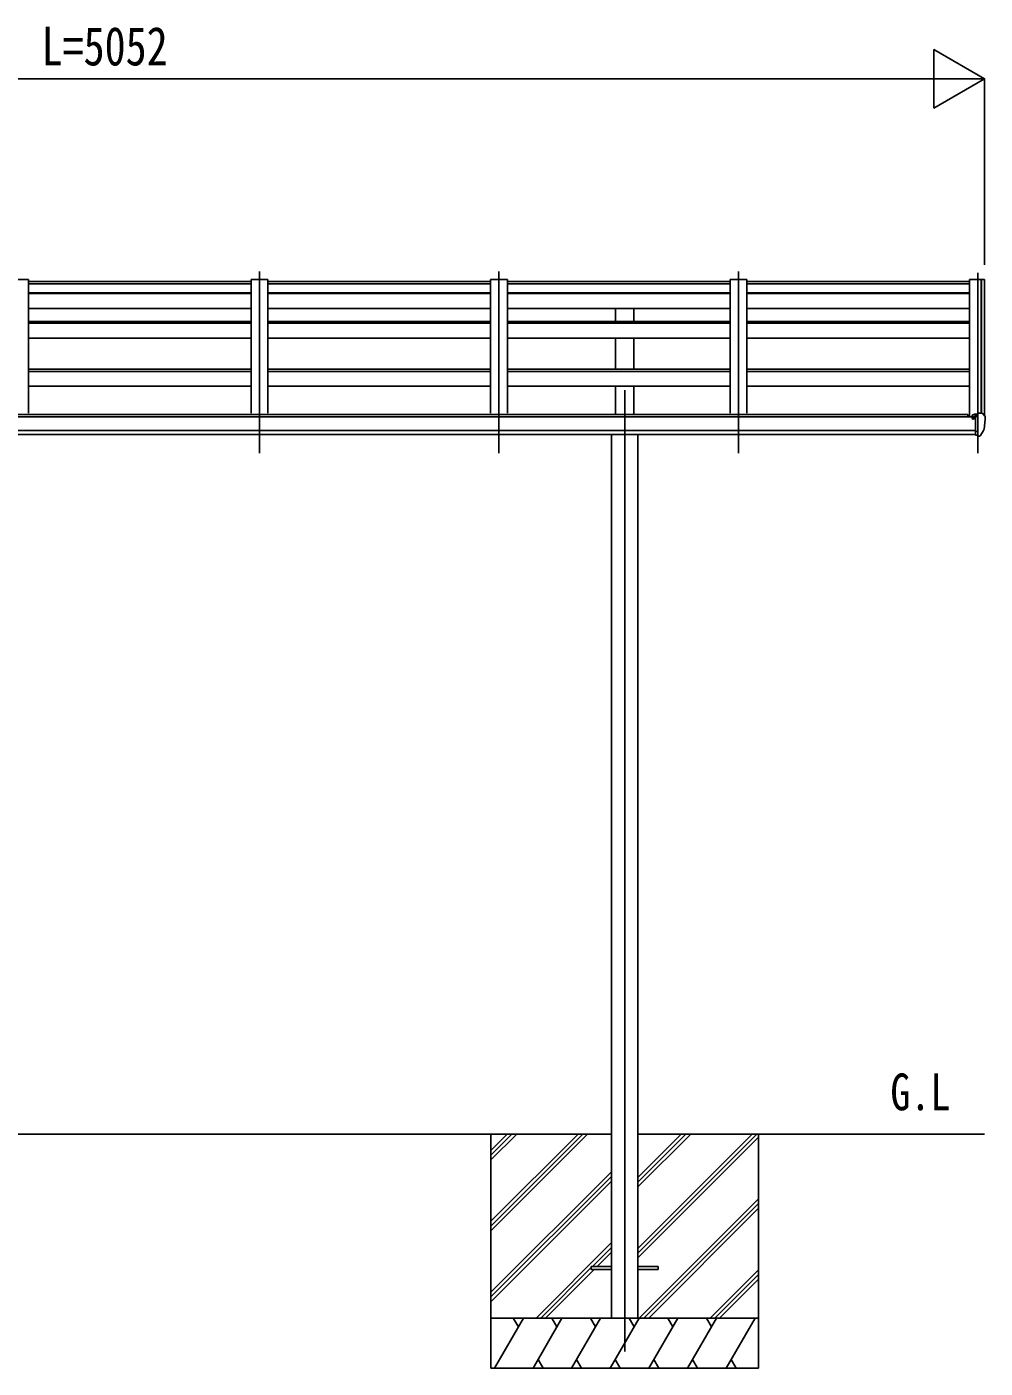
# Model space of a CAD drawing. Units: millimetres, scale not verified. Extents: x -14718 to 14718, y -10395 to 10395.
# Drawn here: x -133 to 2733, y -5038 to -1026 of the extents above; entities that cross this region are included whole.
import ezdxf
from ezdxf.enums import TextEntityAlignment as Align

# ---------------------------------------------------------------- set-up
doc = ezdxf.new("R2010")
doc.units = ezdxf.units.MM
doc.header["$LTSCALE"] = 40
for name, color, linetype in [('0-2_USER1', 3, 'Continuous'), ('0-4_YKK_12', 2, 'Continuous'), ('0-5_YKK_13', 4, 'Continuous'), ('0-6_YKK_A1', 4, 'Continuous'), ('0-7_YKK_D', 6, 'Continuous')]:
    doc.layers.add(name, color=color, linetype=linetype)
doc.styles.add('ＭＳ ゴシック', font='')
doc.styles.get('ＭＳ ゴシック').set_extended_font_data('MS Gothic')

msp = doc.modelspace()

# ---------------------------------------------------------------- linework, layer by layer
at = {"layer": '0-4_YKK_12'}
for p, q in [((563.26, -2300.91), (563.26, -1757.06)), ((1279.26, -2300.91), (1279.26, -1757.06)), ((1995.26, -2300.91), (1995.26, -1757.06)), ((2711.26, -1761.04), (2711.26, -2300.91)), ((1655.26, -2112.1), (1655.26, -4987.33))]:
    msp.add_line(p, q, dxfattribs=at)
at = {"layer": '0-5_YKK_13'}
for p, q in [((538.26, -1787.27), (-127.74, -1787.27)), ((1254.26, -1787.27), (588.26, -1787.27)), ((1970.26, -1787.27), (1304.26, -1787.27)), ((2686.26, -1787.27), (2020.26, -1787.27)), ((2694.76, -2187.43), (2694.76, -2191.76)), ((2709.76, -2186.26), (2695.76, -2186.32)), ((2699.26, -2186.31), (2699.26, -2184.41)), ((2699.76, -2196.49), (2699.46, -2196.49)), ((2700.29, -2196.49), (2699.76, -2196.49)), ((2700.09, -2183.99), (2709.76, -2183.27)), ((2704.76, -2191.31), (2711.26, -2190.91)), ((2709.76, -2182.49), (2711.26, -2182.49)), ((2709.76, -2182.49), (2709.76, -2188.66)), ((2711.26, -2250.08), (2711.26, -2181.58)), ((2726.35, -2182.15), (2730.42, -2187.95)), ((2733.26, -2190.95), (2733.26, -2191.58)), ((2718.88, -2248.27), (2728.63, -2232.89)), ((2704.76, -2246.88), (2710.26, -2246.88)), ((2710.76, -2247.88), (2710.26, -2246.88)), ((2711.26, -2247.88), (2710.76, -2247.88)), ((2712.76, -2249.99), (2711.26, -2250.08)), ((2712.76, -2249.99), (2716.47, -2249.76)), ((1555.26, -4732.99), (1615.76, -4732.99)), ((1555.26, -4732.99), (1555.26, -4741.99)), ((1694.76, -4732.99), (1755.26, -4732.99)), ((1755.26, -4732.99), (1755.26, -4741.99)), ((1555.26, -4741.99), (1615.76, -4741.99)), ((1694.76, -4741.99), (1755.26, -4741.99))]:
    msp.add_line(p, q, dxfattribs=at)
for points in [[(2694.76, -2194.88), (2694.76, -2196.49), (2694.29, -2196.49)], [(2699.46, -2195.31), (2699.46, -2196.49), (2694.76, -2196.49)], [(2700.09, -2183.99), (2699.92, -2184.01), (2699.76, -2184.04), (2699.62, -2184.09), (2699.49, -2184.14), (2699.39, -2184.2), (2699.32, -2184.27), (2699.27, -2184.34), (2699.26, -2184.41)], [(2704.76, -2246.88), (2704.76, -2188.66), (2709.76, -2188.66)], [(2711.26, -2181.58), (2723.26, -2181.58), (2725.59, -2181.72)], [(2711.26, -2236.19), (2708.1, -2235.78), (2704.76, -2235.35)]]:
    msp.add_lwpolyline(points, dxfattribs=at)
for centre, radius, start, end in [((2697.26, -2196.49), 2.5, 28.35764, 180), ((2697.26, -2196.49), 2.5, 0, 28.35764), ((2725.53, -2182.72), 1, 35, 86.5), ((2540.77, -2191.58), 192.49, 347.8767, 359.9992), ((2730.26, -2190.95), 3, 0, 87), ((2726.03, -2231.39), 3, 330, 348.16652), ((2716.28, -2246.77), 3, 273.5, 330)]:
    msp.add_arc(centre, radius, start, end, dxfattribs=at)
msp.add_ellipse((2695.76, -2187.42), major_axis=(0.02, 1.1), ratio=0.906239, start_param=0.0206394, end_param=1.5914357, dxfattribs=at)
at = {"layer": '0-6_YKK_A1'}
for p, q in [((-127.74, -1781.78), (-177.74, -1781.78)), ((-127.74, -1781.78), (-127.74, -2181.36)), ((-127.74, -1794.18), (538.26, -1794.18)), ((538.26, -1781.78), (538.26, -2181.36)), ((588.26, -1781.78), (538.26, -1781.78)), ((588.26, -1781.78), (588.26, -2181.36)), ((588.26, -1794.18), (1254.26, -1794.18)), ((1254.26, -1781.78), (1254.26, -2181.36)), ((1304.26, -1781.78), (1254.26, -1781.78)), ((1304.26, -1781.78), (1304.26, -2181.36)), ((1304.26, -1794.18), (1970.26, -1794.18)), ((1970.26, -1781.78), (1970.26, -2181.36)), ((2020.26, -1781.78), (1970.26, -1781.78)), ((2020.26, -1781.78), (2020.26, -2181.36)), ((2020.26, -1794.18), (2686.26, -1794.18)), ((2686.26, -1781.18), (2686.26, -2191.76)), ((2722.18, -1781.38), (2721.56, -1783)), ((2722.26, -1781.27), (2722.26, -2181.58)), ((2730.31, -1781.6), (2722.48, -1781.19)), ((2731.25, -1782.49), (2731.26, -2188.12)), ((-127.74, -1820.9), (538.26, -1820.9)), ((-127.74, -1823.74), (538.26, -1823.74)), ((588.26, -1820.9), (1254.26, -1820.9)), ((588.26, -1823.74), (1254.26, -1823.74)), ((1304.26, -1820.9), (1970.26, -1820.9)), ((1304.26, -1823.74), (1970.26, -1823.74)), ((2020.26, -1820.9), (2686.26, -1820.9)), ((2020.26, -1823.74), (2686.26, -1823.74)), ((-127.74, -1868.48), (538.26, -1868.48)), ((588.26, -1868.48), (1254.26, -1868.48)), ((1304.26, -1868.48), (1970.26, -1868.48)), ((1627.76, -1907.17), (1627.76, -1868.48)), ((1682.76, -1907.17), (1682.76, -1868.48)), ((2020.26, -1868.48), (2686.26, -1868.48)), ((-127.74, -1907.17), (538.26, -1907.17)), ((-127.74, -1912.45), (538.26, -1912.45)), ((588.26, -1907.17), (1254.26, -1907.17)), ((588.26, -1912.45), (1254.26, -1912.45)), ((1304.26, -1907.17), (1970.26, -1907.17)), ((1304.26, -1912.45), (1970.26, -1912.45)), ((2020.26, -1907.17), (2686.26, -1907.17)), ((2020.26, -1912.45), (2686.26, -1912.45)), ((-127.74, -1956.54), (538.26, -1956.54)), ((588.26, -1956.54), (1254.26, -1956.54)), ((1304.26, -1956.54), (1970.26, -1956.54)), ((1627.76, -2050.09), (1627.76, -1956.54)), ((1682.76, -2050.09), (1682.76, -1956.54)), ((2020.26, -1956.54), (2686.26, -1956.54)), ((-127.74, -2050.09), (538.26, -2050.09)), ((-127.74, -2056.89), (538.26, -2056.89)), ((588.26, -2050.09), (1254.26, -2050.09)), ((588.26, -2056.89), (1254.26, -2056.89)), ((1304.26, -2050.09), (1970.26, -2050.09)), ((1304.26, -2056.89), (1970.26, -2056.89)), ((2020.26, -2050.09), (2686.26, -2050.09)), ((2020.26, -2056.89), (2686.26, -2056.89)), ((-127.74, -2100.44), (538.26, -2100.44)), ((588.26, -2100.44), (1254.26, -2100.44)), ((1304.26, -2100.44), (1970.26, -2100.44)), ((1627.76, -2185.05), (1627.76, -2100.44)), ((1682.76, -2185.05), (1682.76, -2100.44)), ((2020.26, -2100.44), (2686.26, -2100.44)), ((2704.76, -2191.76), (-2294.24, -2191.76)), ((2681.26, -2185.05), (-2270.74, -2185.05)), ((2681.26, -2191.76), (2681.26, -2185.05)), ((-2294.24, -2232.98), (2704.76, -2232.98)), ((2704.76, -2244.83), (-2294.24, -2244.76)), ((1615.76, -2244.92), (1615.76, -4887.51)), ((1694.76, -2244.92), (1694.76, -4887.51)), ((-1205.24, -4337.5), (1615.76, -4337.5)), ((1255.26, -4337.51), (1255.26, -5037.51)), ((1255.26, -4598.24), (1515.99, -4337.51)), ((1255.26, -4612.38), (1530.13, -4337.51)), ((1255.26, -4626.52), (1544.27, -4337.51)), ((1255.26, -4414.39), (1332.14, -4337.51)), ((1255.26, -4400.25), (1318, -4337.51)), ((1255.26, -4386.11), (1303.86, -4337.51)), ((1694.76, -4337.5), (2731.26, -4337.5)), ((1694.76, -4679.24), (2036.49, -4337.51)), ((1694.76, -4693.38), (2050.63, -4337.51)), ((1694.76, -4495.39), (1852.64, -4337.51)), ((1694.76, -4481.25), (1838.5, -4337.51)), ((1694.76, -4467.11), (1824.36, -4337.51)), ((1694.76, -4707.52), (2055.26, -4347.02)), ((2055.26, -4337.51), (2055.26, -5037.51)), ((1255.26, -4810.37), (1615.76, -4449.87)), ((1255.26, -4824.51), (1615.76, -4464.01)), ((1255.26, -4838.65), (1615.76, -4478.16)), ((1698.62, -4887.51), (2055.26, -4530.87)), ((1712.76, -4887.51), (2055.26, -4545.01)), ((1726.9, -4887.51), (2055.26, -4559.15)), ((1390.25, -4887.51), (1615.76, -4662)), ((1558.9, -4733), (1615.76, -4676.14)), ((1573.06, -4732.99), (1615.76, -4690.29)), ((1404.39, -4887.51), (1555.26, -4736.64)), ((1418.54, -4887.51), (1564.05, -4742)), ((1910.75, -4887.51), (2055.26, -4743)), ((1924.89, -4887.51), (2055.26, -4757.14)), ((1939.04, -4887.51), (2055.26, -4771.29)), ((2055.26, -4887.51), (1255.26, -4887.51)), ((1265.55, -5037.51), (1352.15, -4887.51)), ((1337.15, -4913.49), (1322.15, -4887.51)), ((1381.02, -5037.51), (1467.62, -4887.51)), ((1452.62, -4913.49), (1437.62, -4887.51)), ((1496.49, -5037.51), (1583.09, -4887.51)), ((1568.09, -4913.49), (1553.09, -4887.51)), ((1611.96, -5037.51), (1698.56, -4887.51)), ((1683.56, -4913.49), (1668.56, -4887.51)), ((1727.43, -5037.51), (1814.03, -4887.51)), ((1799.03, -4913.49), (1784.03, -4887.51)), ((1842.9, -5037.51), (1929.5, -4887.51)), ((1899.5, -4887.51), (1914.5, -4913.49)), ((1958.37, -5037.51), (2044.97, -4887.51)), ((1396.02, -5011.53), (1411.02, -5037.51)), ((1511.49, -5011.53), (1526.49, -5037.51)), ((1626.96, -5011.53), (1641.96, -5037.51)), ((1742.43, -5011.53), (1757.43, -5037.51)), ((1857.9, -5011.53), (1872.9, -5037.51)), ((1973.37, -5011.53), (1988.37, -5037.51)), ((1255.26, -5037.51), (2055.26, -5037.51))]:
    msp.add_line(p, q, dxfattribs=at)
msp.add_lwpolyline([(2721.56, -2181.58), (2721.56, -1781.18), (2686.26, -1781.18)], dxfattribs=at)
msp.add_circle((2697.29, -2196.49), 3, dxfattribs=at)
for centre, radius, start, end in [((2722.46, -1781.49), 0.301, 87.13321, 158.93673), ((2730.26, -1782.6), 1, 6.67014, 87)]:
    msp.add_arc(centre, radius, start, end, dxfattribs=at)
at = {"layer": '0-7_YKK_D'}
for p, q in [((2731.26, -1181.18), (2579.71, -1093.68)), ((2579.71, -1093.68), (2579.71, -1268.68)), ((-2145.74, -1181.18), (2556.26, -1181.18)), ((2731.26, -1181.18), (2428.15, -1181.18)), ((2731.26, -1181.18), (2579.71, -1268.68)), ((2731.26, -1737.92), (2731.26, -1180.18))]:
    msp.add_line(p, q, dxfattribs=at)

# ---------------------------------------------------------------- texts
at = {"layer": '0-2_USER1', "style": 'ＭＳ ゴシック', "width": 0.8}
msp.add_text('G.L', height=110, dxfattribs=at).set_placement((2449.82, -4299.08), align=Align.BOTTOM_LEFT)
at = {"layer": '0-7_YKK_D', "style": 'ＭＳ ゴシック', "width": 0.8}
msp.add_text('L=5052', height=115.5, dxfattribs=at).set_placement((-88.74, -1175.85), align=Align.BOTTOM_LEFT)

doc.saveas('drawing.dxf')
